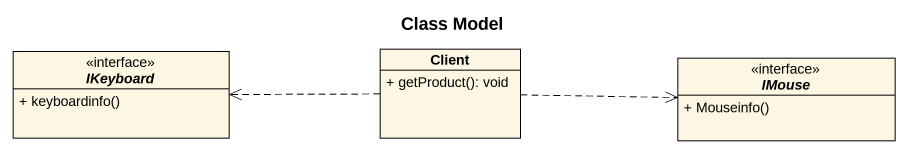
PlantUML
@startuml
title Class Model
hide circle
hide empty members
skinparam classAttributeIconSize 0
interface IKeyboard {
  + keyboardinfo()
}
class Client {
  + getProduct(): void
}
interface IMouse {
  + Mouseinfo()
}
Client .left.> IKeyboard
Client .right.> IMouse
@enduml
